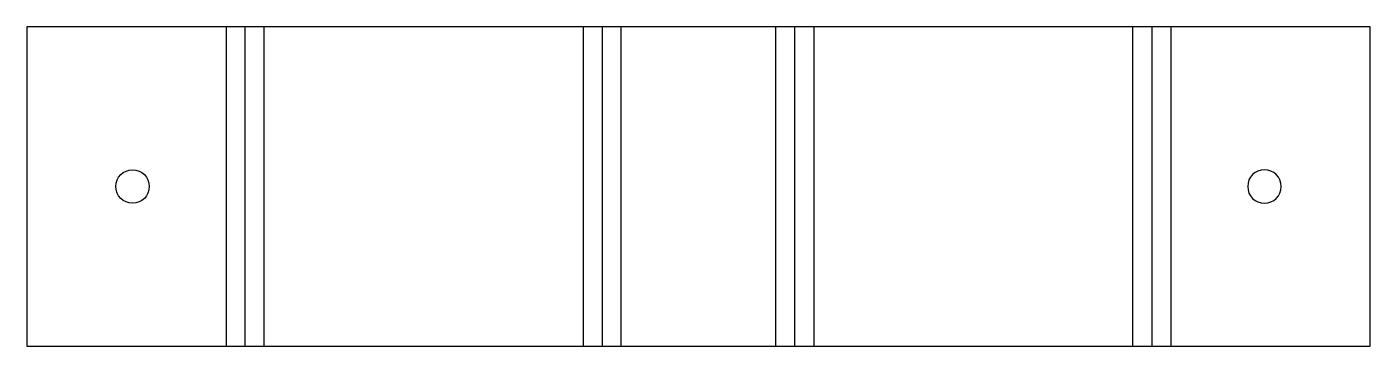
# Model space of a CAD drawing. Header units: millimetres. Extents: x 0 to 160, y 0 to 38.
import ezdxf

# ---------------------------------------------------------------- set-up
doc = ezdxf.new("R2010")
doc.units = ezdxf.units.MM

msp = doc.modelspace()

# ---------------------------------------------------------------- linework, layer by layer
at = {"layer": 'BEND'}
for p, q in [((26.03, 0), (26.03, 38.1)), ((68.59, 38.1), (68.59, 0)), ((91.57, 0), (91.57, 38.1)), ((134.13, 38.1), (134.13, 0))]:
    msp.add_line(p, q, dxfattribs=at)
at = {"layer": 'BEND_EXTENT'}
for p, q in [((23.77, 38.1), (23.77, 0)), ((28.29, 0), (28.29, 38.1)), ((66.33, 38.1), (66.33, 0)), ((70.85, 0), (70.85, 38.1)), ((89.31, 0), (89.31, 38.1)), ((93.83, 38.1), (93.83, 0)), ((131.87, 0), (131.87, 38.1)), ((136.39, 38.1), (136.39, 0))]:
    msp.add_line(p, q, dxfattribs=at)
at = {"layer": 'INTERIOR_PROFILES'}
msp.add_circle((12.6, 19.05), 2, dxfattribs=at)
at = {"layer": 'INTERIOR_PROFILES', "extrusion": (0, 0, -1)}
msp.add_circle((-147.56, 19.05), 2, dxfattribs=at)
at = {"layer": 'OUTER_PROFILES'}
msp.add_lwpolyline([(0, 38.1), (0, 0), (160.16, 0), (160.16, 38.1)], close=True, dxfattribs=at)

doc.saveas('drawing.dxf')
